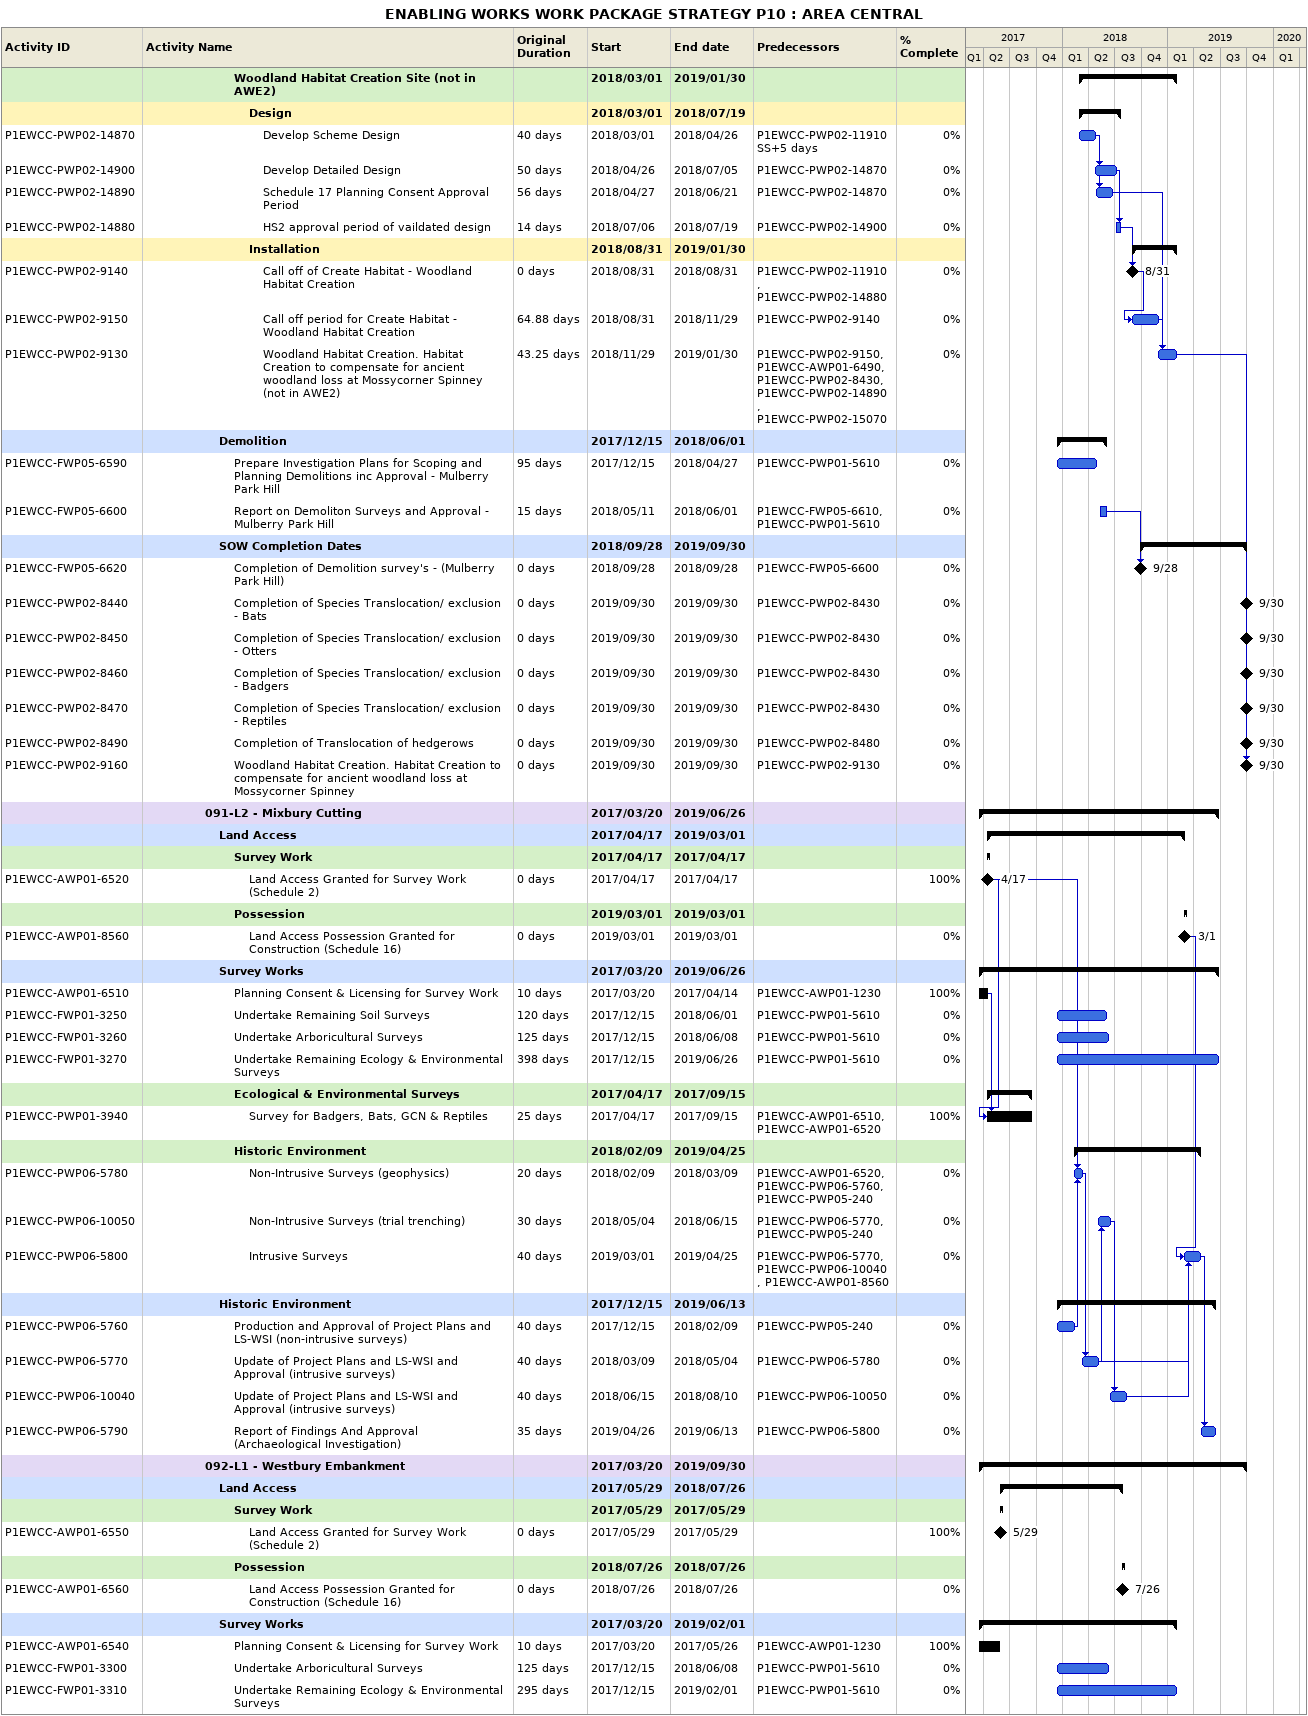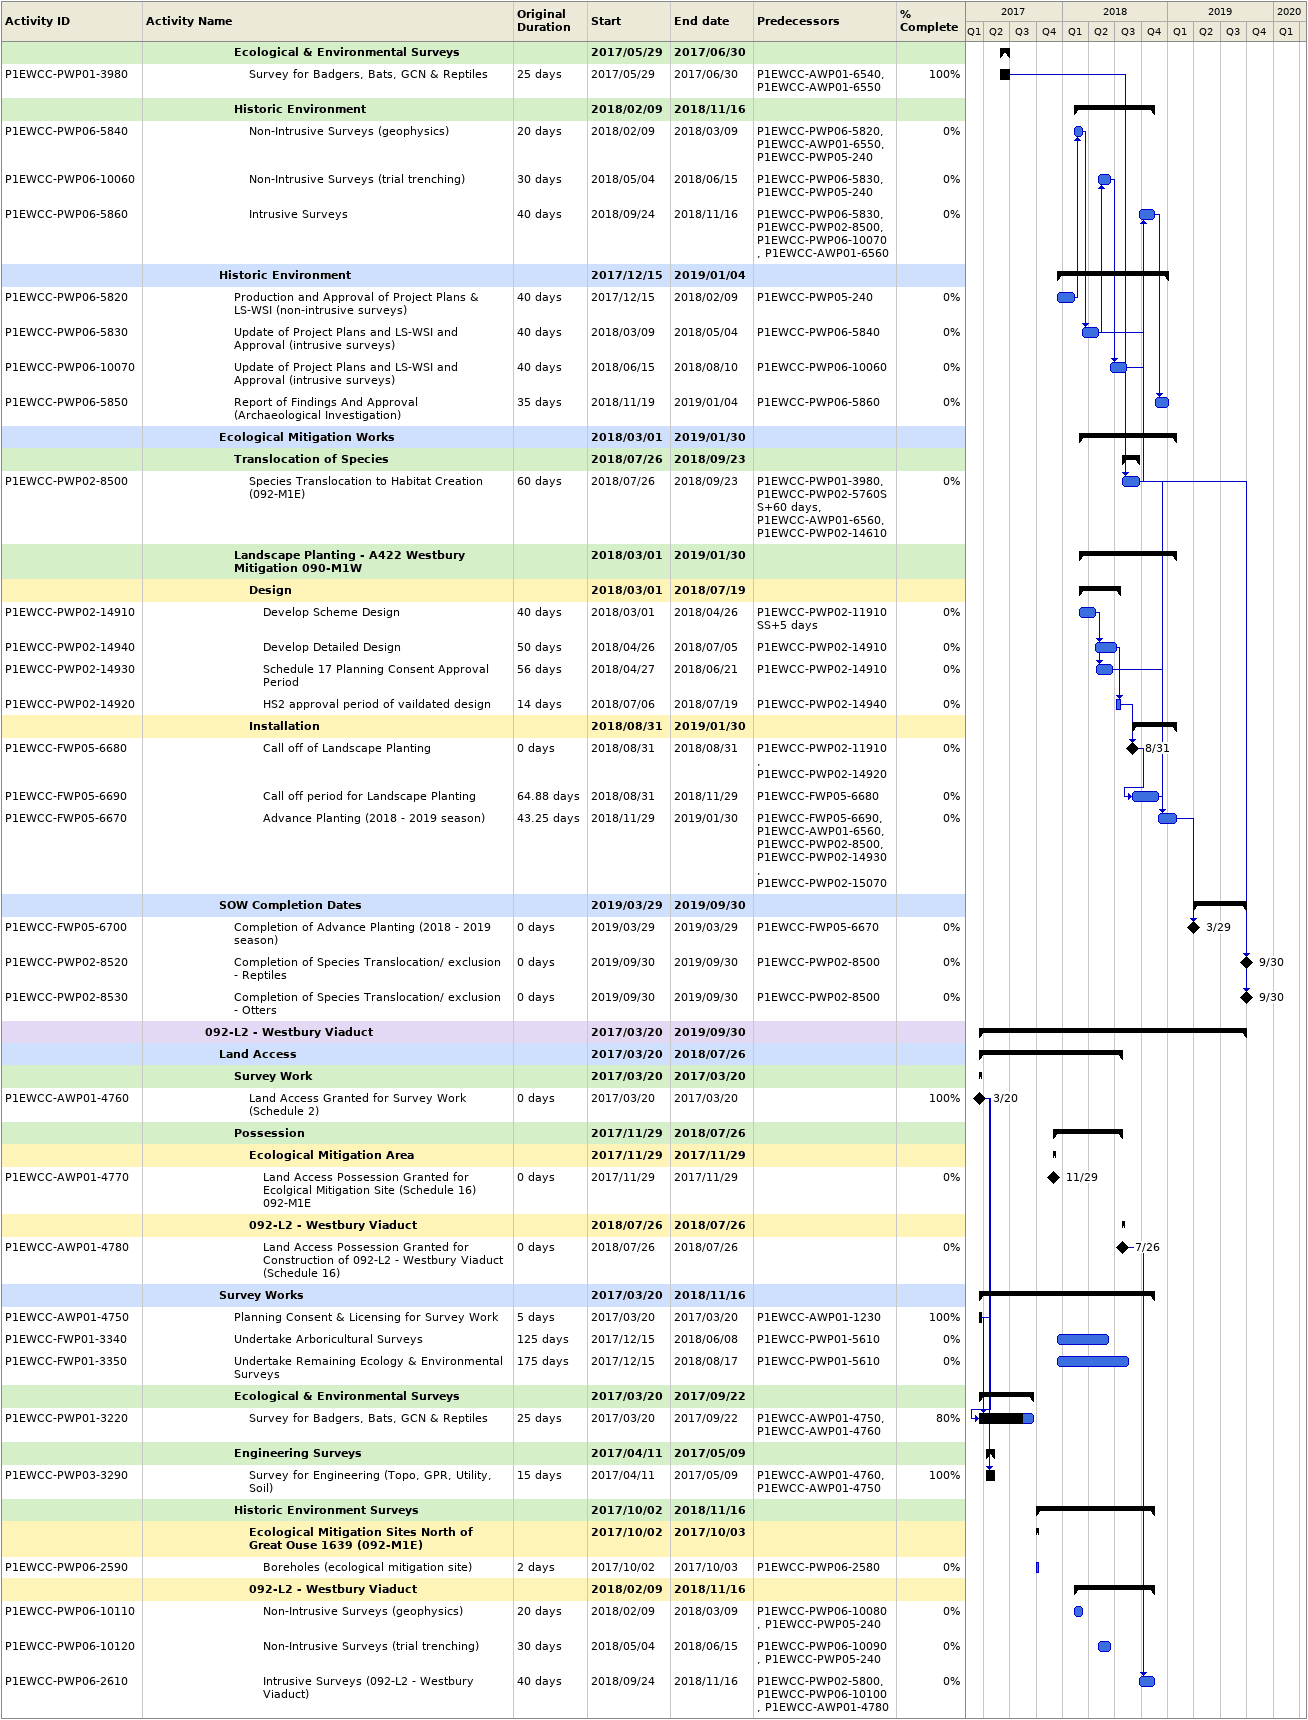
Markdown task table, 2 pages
ENABLING WORKS WORK PACKAGE STRATEGY P10 : AREA CENTRAL

| ID | Level | Task | Original duration | Start | Finish | Predecessors | % complete |
|---|---|---|---|---|---|---|---|
|  | 7 | **Woodland Habitat Creation Site (not in AWE2)** |  | 2018-03-01 | 2019-01-30 |  |  |
|  | 8 | **Design** |  | 2018-03-01 | 2018-07-19 |  |  |
| P1EWCC-PWP02-14870 | 9 | Develop Scheme Design | 40d | 2018-03-01 | 2018-04-26 | P1EWCC-PWP02-11910SS+5d | 0 |
| P1EWCC-PWP02-14900 | 9 | Develop Detailed Design | 50d | 2018-04-26 | 2018-07-05 | P1EWCC-PWP02-14870 | 0 |
| P1EWCC-PWP02-14890 | 9 | Schedule 17 Planning Consent Approval Period | 56d | 2018-04-27 | 2018-06-21 | P1EWCC-PWP02-14870 | 0 |
| P1EWCC-PWP02-14880 | 9 | HS2 approval period of vaildated design | 14d | 2018-07-06 | 2018-07-19 | P1EWCC-PWP02-14900 | 0 |
|  | 8 | **Installation** |  | 2018-08-31 | 2019-01-30 |  |  |
| P1EWCC-PWP02-9140 | 9 | Call off of Create Habitat - Woodland Habitat Creation | 0d | 2018-08-31 | 2018-08-31 | P1EWCC-PWP02-11910, P1EWCC-PWP02-14880 | 0 |
| P1EWCC-PWP02-9150 | 9 | Call off period for Create Habitat - Woodland Habitat Creation | 64.88d | 2018-08-31 | 2018-11-29 | P1EWCC-PWP02-9140 | 0 |
| P1EWCC-PWP02-9130 | 9 | Woodland Habitat Creation. Habitat Creation to compensate for ancient woodland loss at Mossycorner Spinney (not in AWE2) | 43.25d | 2018-11-29 | 2019-01-30 | P1EWCC-PWP02-9150, P1EWCC-AWP01-6490, P1EWCC-PWP02-8430, P1EWCC-PWP02-14890, P1EWCC-PWP02-15070 | 0 |
|  | 6 | **Demolition** |  | 2017-12-15 | 2018-06-01 |  |  |
| P1EWCC-FWP05-6590 | 7 | Prepare Investigation Plans for Scoping and Planning Demolitions inc Approval - Mulberry Park Hill | 95d | 2017-12-15 | 2018-04-27 | P1EWCC-PWP01-5610 | 0 |
| P1EWCC-FWP05-6600 | 7 | Report on Demoliton Surveys and Approval - Mulberry Park Hill | 15d | 2018-05-11 | 2018-06-01 | P1EWCC-FWP05-6610, P1EWCC-PWP01-5610 | 0 |
|  | 6 | **SOW Completion Dates** |  | 2018-09-28 | 2019-09-30 |  |  |
| P1EWCC-FWP05-6620 | 7 | Completion of Demolition survey's - (Mulberry Park Hill) | 0d | 2018-09-28 | 2018-09-28 | P1EWCC-FWP05-6600 | 0 |
| P1EWCC-PWP02-8440 | 7 | Completion of Species Translocation/ exclusion - Bats | 0d | 2019-09-30 | 2019-09-30 | P1EWCC-PWP02-8430 | 0 |
| P1EWCC-PWP02-8450 | 7 | Completion of Species Translocation/ exclusion - Otters | 0d | 2019-09-30 | 2019-09-30 | P1EWCC-PWP02-8430 | 0 |
| P1EWCC-PWP02-8460 | 7 | Completion of Species Translocation/ exclusion - Badgers | 0d | 2019-09-30 | 2019-09-30 | P1EWCC-PWP02-8430 | 0 |
| P1EWCC-PWP02-8470 | 7 | Completion of Species Translocation/ exclusion - Reptiles | 0d | 2019-09-30 | 2019-09-30 | P1EWCC-PWP02-8430 | 0 |
| P1EWCC-PWP02-8490 | 7 | Completion of Translocation of hedgerows | 0d | 2019-09-30 | 2019-09-30 | P1EWCC-PWP02-8480 | 0 |
| P1EWCC-PWP02-9160 | 7 | Woodland Habitat Creation. Habitat Creation to compensate for ancient woodland loss at Mossycorner Spinney | 0d | 2019-09-30 | 2019-09-30 | P1EWCC-PWP02-9130 | 0 |
|  | 5 | **091-L2 - Mixbury Cutting** |  | 2017-03-20 | 2019-06-26 |  |  |
|  | 6 | **Land Access** |  | 2017-04-17 | 2019-03-01 |  |  |
|  | 7 | **Survey Work** |  | 2017-04-17 | 2017-04-17 |  |  |
| P1EWCC-AWP01-6520 | 8 | Land Access Granted for Survey Work (Schedule 2) | 0d | 2017-04-17 | 2017-04-17 |  | 100 |
|  | 7 | **Possession** |  | 2019-03-01 | 2019-03-01 |  |  |
| P1EWCC-AWP01-8560 | 8 | Land Access Possession Granted for Construction (Schedule 16) | 0d | 2019-03-01 | 2019-03-01 |  | 0 |
|  | 6 | **Survey Works** |  | 2017-03-20 | 2019-06-26 |  |  |
| P1EWCC-AWP01-6510 | 7 | Planning Consent & Licensing for Survey Work | 10d | 2017-03-20 | 2017-04-14 | P1EWCC-AWP01-1230 | 100 |
| P1EWCC-FWP01-3250 | 7 | Undertake Remaining Soil Surveys | 120d | 2017-12-15 | 2018-06-01 | P1EWCC-PWP01-5610 | 0 |
| P1EWCC-FWP01-3260 | 7 | Undertake Arboricultural Surveys | 125d | 2017-12-15 | 2018-06-08 | P1EWCC-PWP01-5610 | 0 |
| P1EWCC-FWP01-3270 | 7 | Undertake Remaining Ecology & Environmental Surveys | 398d | 2017-12-15 | 2019-06-26 | P1EWCC-PWP01-5610 | 0 |
|  | 7 | **Ecological & Environmental Surveys** |  | 2017-04-17 | 2017-09-15 |  |  |
| P1EWCC-PWP01-3940 | 8 | Survey for Badgers, Bats, GCN & Reptiles | 25d | 2017-04-17 | 2017-09-15 | P1EWCC-AWP01-6510, P1EWCC-AWP01-6520 | 100 |
|  | 7 | **Historic Environment** |  | 2018-02-09 | 2019-04-25 |  |  |
| P1EWCC-PWP06-5780 | 8 | Non-Intrusive Surveys (geophysics) | 20d | 2018-02-09 | 2018-03-09 | P1EWCC-AWP01-6520, P1EWCC-PWP06-5760, P1EWCC-PWP05-240 | 0 |
| P1EWCC-PWP06-10050 | 8 | Non-Intrusive Surveys (trial trenching) | 30d | 2018-05-04 | 2018-06-15 | P1EWCC-PWP06-5770, P1EWCC-PWP05-240 | 0 |
| P1EWCC-PWP06-5800 | 8 | Intrusive Surveys | 40d | 2019-03-01 | 2019-04-25 | P1EWCC-PWP06-5770, P1EWCC-PWP06-10040, P1EWCC-AWP01-8560 | 0 |
|  | 6 | **Historic Environment** |  | 2017-12-15 | 2019-06-13 |  |  |
| P1EWCC-PWP06-5760 | 7 | Production and Approval of Project Plans and LS-WSI (non-intrusive surveys) | 40d | 2017-12-15 | 2018-02-09 | P1EWCC-PWP05-240 | 0 |
| P1EWCC-PWP06-5770 | 7 | Update of Project Plans and LS-WSI and Approval (intrusive surveys) | 40d | 2018-03-09 | 2018-05-04 | P1EWCC-PWP06-5780 | 0 |
| P1EWCC-PWP06-10040 | 7 | Update of Project Plans and LS-WSI and Approval (intrusive surveys) | 40d | 2018-06-15 | 2018-08-10 | P1EWCC-PWP06-10050 | 0 |
| P1EWCC-PWP06-5790 | 7 | Report of Findings And Approval (Archaeological Investigation) | 35d | 2019-04-26 | 2019-06-13 | P1EWCC-PWP06-5800 | 0 |
|  | 5 | **092-L1 - Westbury Embankment** |  | 2017-03-20 | 2019-09-30 |  |  |
|  | 6 | **Land Access** |  | 2017-05-29 | 2018-07-26 |  |  |
|  | 7 | **Survey Work** |  | 2017-05-29 | 2017-05-29 |  |  |
| P1EWCC-AWP01-6550 | 8 | Land Access Granted for Survey Work (Schedule 2) | 0d | 2017-05-29 | 2017-05-29 |  | 100 |
|  | 7 | **Possession** |  | 2018-07-26 | 2018-07-26 |  |  |
| P1EWCC-AWP01-6560 | 8 | Land Access Possession Granted for Construction (Schedule 16) | 0d | 2018-07-26 | 2018-07-26 |  | 0 |
|  | 6 | **Survey Works** |  | 2017-03-20 | 2019-02-01 |  |  |
| P1EWCC-AWP01-6540 | 7 | Planning Consent & Licensing for Survey Work | 10d | 2017-03-20 | 2017-05-26 | P1EWCC-AWP01-1230 | 100 |
| P1EWCC-FWP01-3300 | 7 | Undertake Arboricultural Surveys | 125d | 2017-12-15 | 2018-06-08 | P1EWCC-PWP01-5610 | 0 |
| P1EWCC-FWP01-3310 | 7 | Undertake Remaining Ecology & Environmental Surveys | 295d | 2017-12-15 | 2019-02-01 | P1EWCC-PWP01-5610 | 0 |
|  | 7 | **Ecological & Environmental Surveys** |  | 2017-05-29 | 2017-06-30 |  |  |
| P1EWCC-PWP01-3980 | 8 | Survey for Badgers, Bats, GCN & Reptiles | 25d | 2017-05-29 | 2017-06-30 | P1EWCC-AWP01-6540, P1EWCC-AWP01-6550 | 100 |
|  | 7 | **Historic Environment** |  | 2018-02-09 | 2018-11-16 |  |  |
| P1EWCC-PWP06-5840 | 8 | Non-Intrusive Surveys (geophysics) | 20d | 2018-02-09 | 2018-03-09 | P1EWCC-PWP06-5820, P1EWCC-AWP01-6550, P1EWCC-PWP05-240 | 0 |
| P1EWCC-PWP06-10060 | 8 | Non-Intrusive Surveys (trial trenching) | 30d | 2018-05-04 | 2018-06-15 | P1EWCC-PWP06-5830, P1EWCC-PWP05-240 | 0 |
| P1EWCC-PWP06-5860 | 8 | Intrusive Surveys | 40d | 2018-09-24 | 2018-11-16 | P1EWCC-PWP06-5830, P1EWCC-PWP02-8500, P1EWCC-PWP06-10070, P1EWCC-AWP01-6560 | 0 |
|  | 6 | **Historic Environment** |  | 2017-12-15 | 2019-01-04 |  |  |
| P1EWCC-PWP06-5820 | 7 | Production and Approval of Project Plans & LS-WSI (non-intrusive surveys) | 40d | 2017-12-15 | 2018-02-09 | P1EWCC-PWP05-240 | 0 |
| P1EWCC-PWP06-5830 | 7 | Update of Project Plans and LS-WSI and Approval (intrusive surveys) | 40d | 2018-03-09 | 2018-05-04 | P1EWCC-PWP06-5840 | 0 |
| P1EWCC-PWP06-10070 | 7 | Update of Project Plans and LS-WSI and Approval (intrusive surveys) | 40d | 2018-06-15 | 2018-08-10 | P1EWCC-PWP06-10060 | 0 |
| P1EWCC-PWP06-5850 | 7 | Report of Findings And Approval (Archaeological Investigation) | 35d | 2018-11-19 | 2019-01-04 | P1EWCC-PWP06-5860 | 0 |
|  | 6 | **Ecological Mitigation Works** |  | 2018-03-01 | 2019-01-30 |  |  |
|  | 7 | **Translocation of Species** |  | 2018-07-26 | 2018-09-23 |  |  |
| P1EWCC-PWP02-8500 | 8 | Species Translocation to Habitat Creation (092-M1E) | 60d | 2018-07-26 | 2018-09-23 | P1EWCC-PWP01-3980, P1EWCC-PWP02-5760SS+60d, P1EWCC-AWP01-6560, P1EWCC-PWP02-14610 | 0 |
|  | 7 | **Landscape Planting - A422 Westbury Mitigation 090-M1W** |  | 2018-03-01 | 2019-01-30 |  |  |
|  | 8 | **Design** |  | 2018-03-01 | 2018-07-19 |  |  |
| P1EWCC-PWP02-14910 | 9 | Develop Scheme Design | 40d | 2018-03-01 | 2018-04-26 | P1EWCC-PWP02-11910SS+5d | 0 |
| P1EWCC-PWP02-14940 | 9 | Develop Detailed Design | 50d | 2018-04-26 | 2018-07-05 | P1EWCC-PWP02-14910 | 0 |
| P1EWCC-PWP02-14930 | 9 | Schedule 17 Planning Consent Approval Period | 56d | 2018-04-27 | 2018-06-21 | P1EWCC-PWP02-14910 | 0 |
| P1EWCC-PWP02-14920 | 9 | HS2 approval period of vaildated design | 14d | 2018-07-06 | 2018-07-19 | P1EWCC-PWP02-14940 | 0 |
|  | 8 | **Installation** |  | 2018-08-31 | 2019-01-30 |  |  |
| P1EWCC-FWP05-6680 | 9 | Call off of Landscape Planting | 0d | 2018-08-31 | 2018-08-31 | P1EWCC-PWP02-11910, P1EWCC-PWP02-14920 | 0 |
| P1EWCC-FWP05-6690 | 9 | Call off period for Landscape Planting | 64.88d | 2018-08-31 | 2018-11-29 | P1EWCC-FWP05-6680 | 0 |
| P1EWCC-FWP05-6670 | 9 | Advance Planting (2018 - 2019 season) | 43.25d | 2018-11-29 | 2019-01-30 | P1EWCC-FWP05-6690, P1EWCC-AWP01-6560, P1EWCC-PWP02-8500, P1EWCC-PWP02-14930, P1EWCC-PWP02-15070 | 0 |
|  | 6 | **SOW Completion Dates** |  | 2019-03-29 | 2019-09-30 |  |  |
| P1EWCC-FWP05-6700 | 7 | Completion of Advance Planting (2018 - 2019 season) | 0d | 2019-03-29 | 2019-03-29 | P1EWCC-FWP05-6670 | 0 |
| P1EWCC-PWP02-8520 | 7 | Completion of Species Translocation/ exclusion - Reptiles | 0d | 2019-09-30 | 2019-09-30 | P1EWCC-PWP02-8500 | 0 |
| P1EWCC-PWP02-8530 | 7 | Completion of Species Translocation/ exclusion - Otters | 0d | 2019-09-30 | 2019-09-30 | P1EWCC-PWP02-8500 | 0 |
|  | 5 | **092-L2 - Westbury Viaduct** |  | 2017-03-20 | 2019-09-30 |  |  |
|  | 6 | **Land Access** |  | 2017-03-20 | 2018-07-26 |  |  |
|  | 7 | **Survey Work** |  | 2017-03-20 | 2017-03-20 |  |  |
| P1EWCC-AWP01-4760 | 8 | Land Access Granted for Survey Work (Schedule 2) | 0d | 2017-03-20 | 2017-03-20 |  | 100 |
|  | 7 | **Possession** |  | 2017-11-29 | 2018-07-26 |  |  |
|  | 8 | **Ecological Mitigation Area** |  | 2017-11-29 | 2017-11-29 |  |  |
| P1EWCC-AWP01-4770 | 9 | Land Access Possession Granted for Ecolgical Mitigation Site (Schedule 16) 092-M1E | 0d | 2017-11-29 | 2017-11-29 |  | 0 |
|  | 8 | **092-L2 - Westbury Viaduct** |  | 2018-07-26 | 2018-07-26 |  |  |
| P1EWCC-AWP01-4780 | 9 | Land Access Possession Granted for Construction of 092-L2 - Westbury Viaduct (Schedule 16) | 0d | 2018-07-26 | 2018-07-26 |  | 0 |
|  | 6 | **Survey Works** |  | 2017-03-20 | 2018-11-16 |  |  |
| P1EWCC-AWP01-4750 | 7 | Planning Consent & Licensing for Survey Work | 5d | 2017-03-20 | 2017-03-20 | P1EWCC-AWP01-1230 | 100 |
| P1EWCC-FWP01-3340 | 7 | Undertake Arboricultural Surveys | 125d | 2017-12-15 | 2018-06-08 | P1EWCC-PWP01-5610 | 0 |
| P1EWCC-FWP01-3350 | 7 | Undertake Remaining Ecology & Environmental Surveys | 175d | 2017-12-15 | 2018-08-17 | P1EWCC-PWP01-5610 | 0 |
|  | 7 | **Ecological & Environmental Surveys** |  | 2017-03-20 | 2017-09-22 |  |  |
| P1EWCC-PWP01-3220 | 8 | Survey for Badgers, Bats, GCN & Reptiles | 25d | 2017-03-20 | 2017-09-22 | P1EWCC-AWP01-4750, P1EWCC-AWP01-4760 | 80 |
|  | 7 | **Engineering Surveys** |  | 2017-04-11 | 2017-05-09 |  |  |
| P1EWCC-PWP03-3290 | 8 | Survey for Engineering (Topo, GPR, Utility, Soil) | 15d | 2017-04-11 | 2017-05-09 | P1EWCC-AWP01-4760, P1EWCC-AWP01-4750 | 100 |
|  | 7 | **Historic Environment Surveys** |  | 2017-10-02 | 2018-11-16 |  |  |
|  | 8 | **Ecological Mitigation Sites North of Great Ouse 1639 (092-M1E)** |  | 2017-10-02 | 2017-10-03 |  |  |
| P1EWCC-PWP06-2590 | 9 | Boreholes (ecological mitigation site) | 2d | 2017-10-02 | 2017-10-03 | P1EWCC-PWP06-2580 | 0 |
|  | 8 | **092-L2 - Westbury Viaduct** |  | 2018-02-09 | 2018-11-16 |  |  |
| P1EWCC-PWP06-10110 | 9 | Non-Intrusive Surveys (geophysics) | 20d | 2018-02-09 | 2018-03-09 | P1EWCC-PWP06-10080, P1EWCC-PWP05-240 | 0 |
| P1EWCC-PWP06-10120 | 9 | Non-Intrusive Surveys (trial trenching) | 30d | 2018-05-04 | 2018-06-15 | P1EWCC-PWP06-10090, P1EWCC-PWP05-240 | 0 |
| P1EWCC-PWP06-2610 | 9 | Intrusive Surveys (092-L2 - Westbury Viaduct) | 40d | 2018-09-24 | 2018-11-16 | P1EWCC-PWP02-5800, P1EWCC-PWP06-10100, P1EWCC-AWP01-4780 | 0 |
